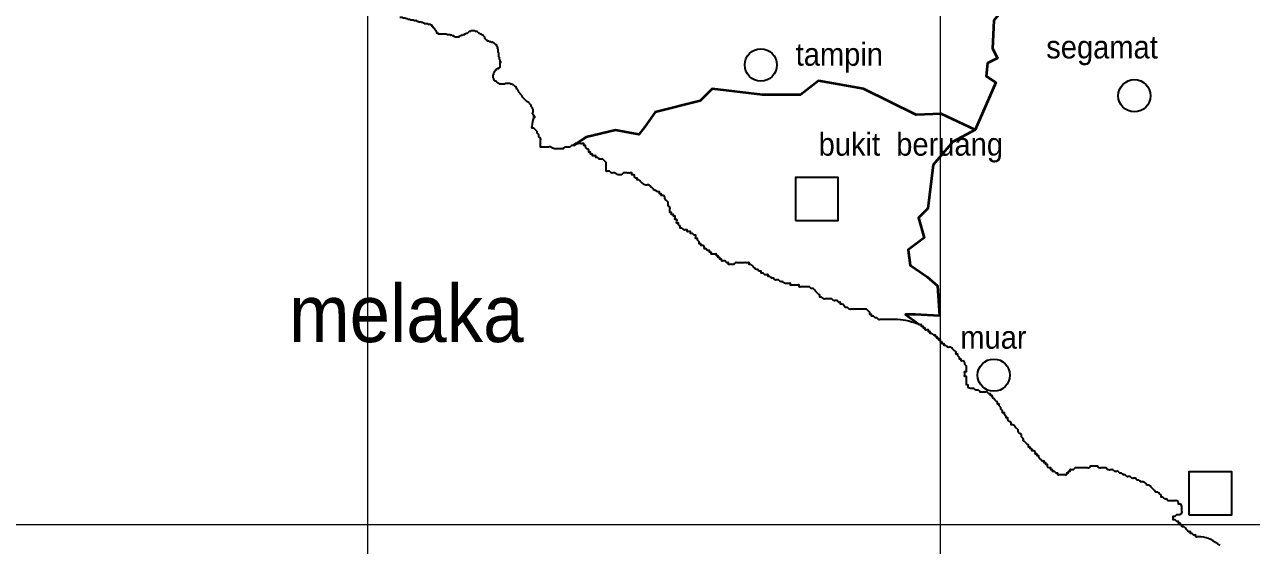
# Model space of a CAD drawing. Header units: metres. Extents: x -400 to 2000400, y -400 to 948520.
# Drawn here: x 340007 to 554320, y 196345 to 287320 of the extents above; entities that cross this region are included whole.
import ezdxf
from ezdxf.enums import TextEntityAlignment as Align

# ---------------------------------------------------------------- set-up
doc = ezdxf.new("R2010")
doc.units = ezdxf.units.M
doc.header["$LTSCALE"] = 1600
for name, color, linetype, lineweight in [('1', 7, 'Continuous', 25), ('2', 7, 'Continuous', 25), ('3', 7, 'Continuous', 13), ('30', 7, 'Continuous', 35), ('4', 7, 'Continuous', 25)]:
    doc.layers.add(name, color=color, linetype=linetype, lineweight=lineweight)

msp = doc.modelspace()

# ---------------------------------------------------------------- linework, layer by layer
at = {"layer": '1'}
for points in [[(416547, 285547), (416547, 285436), (416436, 285436), (416215, 285325), (416104, 285325), (415993, 285214), (415882, 285214), (415882, 285103), (415771, 285103), (415661, 285103), (415550, 285103), (415328, 285103), (415217, 285103), (415107, 285214), (414996, 285214), (414996, 285325), (414885, 285325), (414774, 285325), (414663, 285436), (414552, 285436), (414442, 285436), (414331, 285547), (414220, 285547), (414109, 285547), (413998, 285547), (413888, 285547), (413666, 285658), (413555, 285658), (413444, 285658), (413334, 285658), (413223, 285658), (413112, 285658), (413001, 285658), (412890, 285658), (412780, 285658), (412669, 285658), (412558, 285658), (412447, 285658), (412336, 285658), (412336, 285768), (412225, 285768), (412115, 285768), (412004, 285879), (412004, 285990), (411893, 286212), (411782, 286323), (411671, 286544), (411561, 286655), (411450, 286766), (411339, 286988), (411228, 286988), (411228, 287099), (411117, 287209), (411007, 287209), (410896, 287320), (410785, 287320), (410674, 287320), (410563, 287320), (410453, 287431), (410342, 287431), (410231, 287431), (410009, 287431), (409898, 287431), (409788, 287542), (409677, 287542), (409566, 287653), (409344, 287653), (409234, 287764), (409123, 287764), (408901, 287764), (408790, 287875), (408680, 287875), (408569, 287875), (408458, 287985), (408236, 287985), (408126, 287985), (407904, 288096), (407682, 288096), (407461, 288096), (407239, 288207), (407017, 288207), (406907, 288318), (406796, 288318), (406463, 288429), (406353, 288429), (406242, 288429), (406131, 288429), (406020, 288540), (405909, 288540), (405688, 288540), (405577, 288540)], [(422974, 279893), (423085, 279893), (423085, 280004), (423085, 280115), (423085, 280226), (423085, 280337), (423085, 280448), (423085, 280558), (423085, 280669), (423196, 280669), (423196, 280780), (423085, 280891), (423085, 280780), (423085, 280891), (423085, 281002), (423085, 281113), (422974, 281223), (422974, 281334), (422974, 281556), (422863, 281667), (422863, 281778), (422863, 281889), (422863, 282110), (422863, 282221), (422863, 282332), (422752, 282554), (422752, 282665), (422752, 282775), (422752, 282886), (422752, 282997), (422642, 283108), (422642, 283219), (422642, 283441), (422531, 283551), (422531, 283662), (422420, 283773), (422309, 283773), (422198, 283884), (422088, 283995), (421977, 284106), (421866, 284106), (421755, 284216), (421644, 284216), (421533, 284216), (421423, 284327), (421312, 284327), (421201, 284327), (421090, 284438), (420979, 284438), (420869, 284438), (420869, 284549), (420758, 284549), (420647, 284660), (420536, 284771), (420425, 284882), (420425, 284992), (420315, 285214), (420204, 285325), (420093, 285436), (419982, 285436), (419871, 285547), (419761, 285658), (419650, 285658), (419539, 285768), (419428, 285768), (419317, 285879), (419206, 285990), (418985, 286101), (418874, 286101), (418763, 286101), (418652, 286212), (418542, 286212), (418431, 286212), (418320, 286212), (418209, 286212), (418098, 286212), (417988, 286212), (417877, 286101), (417766, 286101), (417655, 286101), (417544, 285990), (417434, 285879), (417323, 285768), (417212, 285768), (417101, 285768), (416990, 285658), (416879, 285658), (416879, 285547), (416769, 285547), (416658, 285547), (416547, 285547)], [(428649, 269529), (429069, 271136), (429069, 271025), (429069, 271136), (428958, 271247), (428958, 271469), (428847, 271579), (428847, 271690), (428736, 271801), (428736, 271912), (428847, 272023), (428847, 272134), (428847, 272244), (428847, 272355), (428847, 272466), (428736, 272577), (428736, 272688), (428736, 272799), (428625, 272910), (428514, 273020), (428514, 273242), (428404, 273353), (428182, 273575), (428071, 273686), (427850, 273796), (427739, 273907), (427628, 274018), (427406, 274240), (427296, 274351), (427185, 274462), (427074, 274572), (426963, 274683), (426852, 274905), (426742, 275016), (426631, 275237), (426409, 275459), (426298, 275681), (426187, 275903), (426077, 276013), (425966, 276124), (425966, 276346), (425855, 276346), (425855, 276457), (425744, 276457), (425633, 276568), (425523, 276679), (425412, 276789), (425301, 276789), (425190, 276900), (425079, 276900), (424969, 276900), (424858, 277011), (424747, 277011), (424525, 277011), (424304, 277011), (424082, 277011), (423860, 276900), (423750, 276900), (423528, 276900), (423306, 276900), (423085, 276900), (422974, 276900), (422863, 277011), (422642, 277122), (422531, 277233), (422420, 277344), (422309, 277455), (422198, 277455), (422088, 277565), (421977, 277787), (421977, 277898), (421866, 278009), (421866, 278230), (421866, 278341), (421866, 278563), (421977, 278674), (421977, 278785), (421977, 278896), (422088, 279006), (422088, 279117), (422198, 279228), (422309, 279339), (422309, 279450), (422420, 279450), (422531, 279561), (422642, 279672), (422752, 279672), (422863, 279672), (422863, 279782), (422974, 279782), (422974, 279893)], [(450330, 258383), (450029, 258383), (449728, 258684), (449427, 258985), (449126, 259287), (448524, 259287), (447921, 259588), (447620, 259889), (447319, 260190), (447018, 260190), (447018, 260492), (446717, 260492), (446416, 261094), (446115, 261094), (446115, 261395), (445813, 261395), (445512, 261395), (445211, 261395), (444609, 261395), (444308, 261094), (444007, 261094), (443706, 261094), (443103, 261395), (442802, 261395), (442501, 261395), (442200, 261697), (441899, 261697), (441598, 261697), (441598, 261998), (441598, 262299), (441598, 262600), (441598, 262902), (441598, 263203), (441296, 263504), (440995, 263805), (440694, 263805), (440393, 263805), (440092, 264107), (439791, 264107), (439791, 264408), (439490, 264408), (439189, 264408), (439189, 264709), (438887, 264709), (438887, 265010), (438586, 265010), (438586, 265312), (438285, 265613), (437984, 265914), (437984, 266215), (437683, 266215), (437683, 266517), (437382, 266517), (437081, 266517), (436780, 266517), (436478, 266517), (436177, 266517), (435876, 266215), (435575, 266215), (435274, 265914), (434973, 265914), (434672, 265914), (434370, 265914), (434069, 265613), (433768, 265613), (433467, 265613), (433166, 265613), (432865, 265613), (432564, 265613), (431961, 265914), (431359, 265914), (431058, 265914), (430757, 265914), (430456, 265914), (430155, 265914), (430155, 266215), (430155, 266517), (430155, 266818), (430155, 267119), (430155, 267420), (429853, 267722), (429853, 268023), (429552, 268324), (429552, 268625), (429251, 268927), (428950, 269228), (428649, 269228), (428649, 269529)], [(665751, 169924), (665751, 169863), (665690, 169863), (665690, 169802), (665690, 169741), (665690, 169741), (665651, 169778)], [(467796, 244526), (467495, 244827), (467194, 245128), (466893, 245429), (466591, 245429), (466591, 245731), (466290, 245731), (465989, 245731), (465688, 245731), (465387, 245731), (465086, 245731), (464785, 245731), (464484, 245731), (464182, 245731), (463881, 245429), (463580, 245429), (463279, 245429), (462978, 245429), (462978, 245731), (462677, 245731), (462376, 246032), (462075, 246032), (461773, 246032), (461773, 246333), (461472, 246333), (461472, 246634), (461171, 246634), (461171, 246936), (460870, 246936), (460870, 247237), (460569, 247237), (460268, 247237), (459967, 247237), (459967, 247538), (459665, 247538), (459665, 247839), (459364, 247839), (459063, 248141), (458762, 248141), (458762, 248442), (458461, 248743), (458160, 248743), (458160, 249044), (457859, 249044), (457859, 249346), (457558, 249647), (457558, 249948), (457256, 249948), (457256, 250249), (457256, 250551), (456955, 250551), (456654, 250852), (456353, 250852), (456353, 251153), (456052, 251153), (455751, 251153), (455751, 251454), (455450, 251454), (455149, 251454), (454847, 251756), (454546, 251756), (454546, 252057), (454245, 252358), (454245, 252659), (453944, 252659), (453944, 252960), (453944, 253262), (453643, 253262), (453643, 253563), (453643, 253864), (453342, 253864), (453342, 254165), (453041, 254165), (453041, 254467), (452739, 254467), (452739, 254768), (452739, 255069), (452739, 255370), (452438, 255672), (452438, 255973), (452438, 256274), (452137, 256575), (451836, 256877), (451836, 257178), (451535, 257479), (451234, 257479), (451234, 257780), (450933, 257780), (450933, 258082), (450632, 258082), (450330, 258383)], [(496403, 234886), (492489, 235789), (492188, 235789), (491886, 235789), (491585, 235789), (491284, 235789), (490983, 235789), (490682, 235789), (490381, 235789), (490080, 235789), (489779, 235789), (489477, 235789), (489176, 235789), (488875, 236091), (488574, 236091), (488273, 236392), (487972, 236392), (487972, 236693), (487671, 236693), (487671, 236994), (487370, 237296), (487068, 237597), (486767, 237597), (486466, 237597), (486165, 237597), (485864, 237597), (485563, 237597), (485262, 237597), (484960, 237597), (484659, 237597), (484358, 237597), (484057, 237597), (483756, 237898), (483455, 237898), (483154, 238199), (482853, 238501), (482551, 238501), (482551, 238802), (482250, 238802), (481949, 239103), (481648, 239103), (481347, 239103), (481046, 239404), (480745, 239404), (480444, 239404), (480142, 239404), (479841, 239404), (479540, 239404), (479239, 239706), (478938, 239706), (478938, 240007), (478637, 240308), (478336, 240609), (478034, 240911), (477733, 241212), (477432, 241212), (477131, 241513), (476830, 241513), (476529, 241513), (476228, 241513), (475927, 241513), (475625, 241513), (475324, 241513), (475324, 241814), (475023, 241814), (474722, 241814), (474421, 241814), (474120, 241814), (473819, 241814), (473819, 242116), (473518, 242116), (473216, 242116), (472915, 242116), (472313, 242417), (472012, 242417), (471711, 242718), (471410, 242718), (471108, 242718), (470807, 243019), (470506, 243019), (470205, 243321), (469904, 243321), (469904, 243622), (469603, 243622), (469302, 243622), (469001, 243923), (468699, 243923), (468699, 244224), (468398, 244224), (468097, 244526), (467796, 244526)], [(504534, 224342), (504534, 224643), (504534, 224945), (504534, 225246), (504534, 225547), (504534, 225848), (504233, 225848), (504233, 226150), (504233, 226451), (504233, 226752), (504534, 226752), (504534, 227053), (504534, 227355), (504534, 227656), (504233, 227957), (504233, 228258), (503932, 228560), (503631, 228560), (503631, 228861), (503329, 228861), (503329, 229162), (503028, 229463), (503028, 229765), (502727, 229765), (502727, 230066), (502426, 230367), (502125, 230668), (501824, 230970), (501523, 230970), (501222, 230970), (500920, 231271), (500619, 231271), (500619, 231572), (500318, 231572), (500318, 231873), (500017, 231873), (500017, 232174), (499716, 232174), (499716, 232476), (499415, 232476), (499415, 232777), (499114, 232777), (499114, 233078), (498813, 233078), (498511, 233379), (498210, 233379), (498210, 233681), (497909, 233681), (497909, 233982), (497608, 233982), (497307, 233982), (497307, 234283), (497006, 234283), (497006, 234584), (496705, 234584), (496705, 234886), (496403, 234886)], [(524108, 209882), (523806, 209882), (523505, 209882), (523204, 209581), (522903, 209581), (522602, 209581), (522602, 209280), (522301, 209280), (522301, 208979), (522000, 208979), (522000, 208677), (521698, 208677), (521397, 208677), (520795, 208677), (520494, 208677), (520494, 208979), (520193, 208979), (519892, 209280), (519591, 209280), (519591, 209581), (519289, 209581), (519289, 209882), (518988, 209882), (518687, 210184), (518687, 210485), (518386, 210485), (518386, 210786), (518085, 210786), (518085, 211087), (517784, 211087), (517483, 211389), (517182, 211690), (517182, 211991), (516880, 211991), (516880, 212292), (516579, 212292), (516579, 212593), (516278, 212895), (515977, 212895), (515977, 213196), (515676, 213196), (515676, 213497), (515375, 213497), (515375, 213798), (515074, 214100), (514772, 214401), (514471, 214702), (514471, 215003), (514170, 215305), (514170, 215606), (513869, 215907), (513568, 216208), (513568, 216510), (513267, 216811), (512966, 217112), (512665, 217413), (512363, 217413), (512363, 217715), (512062, 218016), (511761, 218317), (511761, 218618), (511460, 218618), (511460, 218920), (511159, 219221), (511159, 219522), (510858, 219522), (510858, 219823), (510557, 220125), (510557, 220426), (510255, 220727), (510255, 221028), (509954, 221028), (509954, 221330), (509653, 221631), (509352, 221932), (509051, 222233), (509051, 222535), (508750, 222535), (508750, 222836), (508449, 222836), (508148, 223137), (507846, 223137), (507545, 223137), (506943, 223137), (506642, 223438), (506341, 223438), (505739, 223740), (505437, 223740), (504835, 224041), (504835, 224342), (504534, 224342)], [(548827, 196345), (545488, 197832), (545187, 197832), (544886, 197832), (544584, 197832), (544584, 198134), (544283, 198134), (543982, 198435), (543681, 198435), (543681, 198736), (543380, 198736), (543079, 199037), (542778, 199339), (542477, 199640), (542175, 199640), (542175, 199941), (541874, 199941), (541874, 200242), (541573, 200242), (541573, 200544), (541272, 200544), (540971, 200845), (540670, 200845), (540670, 201146), (540670, 201447), (540971, 201447), (541272, 201749), (541573, 201749), (541874, 201749), (542175, 202050), (542175, 202351), (542175, 202652), (542175, 202954), (541874, 203556), (541573, 203556), (541573, 203857), (541272, 204159), (540971, 204159), (540670, 204159), (540369, 204159), (540067, 204159), (539766, 204159), (539465, 204460), (539164, 204460), (538863, 204761), (538562, 204761), (538562, 205062), (538261, 205364), (537960, 205665), (537658, 205665), (537357, 205966), (537056, 206267), (536755, 206569), (536454, 206870), (536153, 206870), (535852, 207171), (535249, 207472), (534948, 207472), (534647, 207774), (534346, 207774), (534045, 208075), (533744, 208075), (533443, 208075), (533141, 208376), (532840, 208376), (532539, 208376), (532238, 208677), (531937, 208677), (531636, 208979), (531335, 208979), (531034, 209280), (530732, 209280), (530431, 209280), (530130, 209581), (529829, 209581), (529227, 209581), (528926, 209882), (528624, 209882), (528022, 209882), (527721, 209882), (527420, 210184), (527119, 210184), (526818, 210184), (526517, 210184), (526215, 210184), (525914, 209882), (525613, 209882), (525011, 209882), (524710, 209882), (524409, 209882), (524108, 209882)]]:
    msp.add_spline(points, degree=3, dxfattribs=at)
at = {"layer": '2'}
for points in [[(474646, 253087), (482146, 253087), (482146, 260587), (474646, 260587)], [(543393, 201689), (550893, 201689), (550893, 209189), (543393, 209189)]]:
    msp.add_lwpolyline(points, close=True, dxfattribs=at)
for centre in [(468621, 280261), (533874, 274883), (509306, 226086)]:
    msp.add_circle(centre, 2820, dxfattribs=at)
at = {"layer": '3'}
for points in [[(400000, 100000), (400000, 200000), (400000, 300000), (400000, 400000), (400000, 500000), (400000, 600000), (400000, 700000), (400000, 800000)], [(500000, 100000), (500000, 200000), (500000, 300000), (500000, 400000), (500000, 500000), (500000, 600000), (500000, 700000), (500000, 800000)], [(100000, 200000), (200000, 200000), (300000, 200000), (400000, 200000), (500000, 200000), (600000, 200000), (700000, 200000), (800000, 200000)]]:
    msp.add_spline(points, degree=3, dxfattribs=at)
at = {"layer": '30'}
for points in [[(517478, 316055), (511024, 295686), (511268, 290333), (509322, 288021), (509078, 283155), (509930, 281451), (508227, 280600), (507984, 278288), (509687, 277193), (506038, 268920), (502146, 266852), (498741, 262837), (497768, 255172), (496187, 253590), (497160, 250062), (494363, 247994), (494728, 245317), (497646, 243249), (499471, 241667), (499836, 236436), (495579, 236679), (493876, 236679), (496403, 234886)], [(506038, 268920), (500121, 271729), (495745, 271578), (486540, 276107), (478694, 277465), (475525, 275050), (468885, 275050), (460133, 276107), (458020, 273993), (450174, 272031), (448363, 269465), (447307, 268106), (443232, 268861), (438102, 267653), (435876, 266215)]]:
    msp.add_lwpolyline(points, dxfattribs=at)

# ---------------------------------------------------------------- texts
at = {"layer": '2', "width": 0.95}
for s, p in [('segamat', (528219, 281393)), ('tampin', (482331, 280129)), ('bukit  beruang', (494818, 264420)), ('muar', (509252, 230703))]:
    msp.add_text(s, height=4000, dxfattribs=at).set_placement(p, align=Align.CENTER)
at = {"layer": '4', "width": 0.95}
msp.add_text('melaka', height=10000, dxfattribs=at).set_placement((406687, 231860), align=Align.CENTER)

doc.saveas('drawing.dxf')
